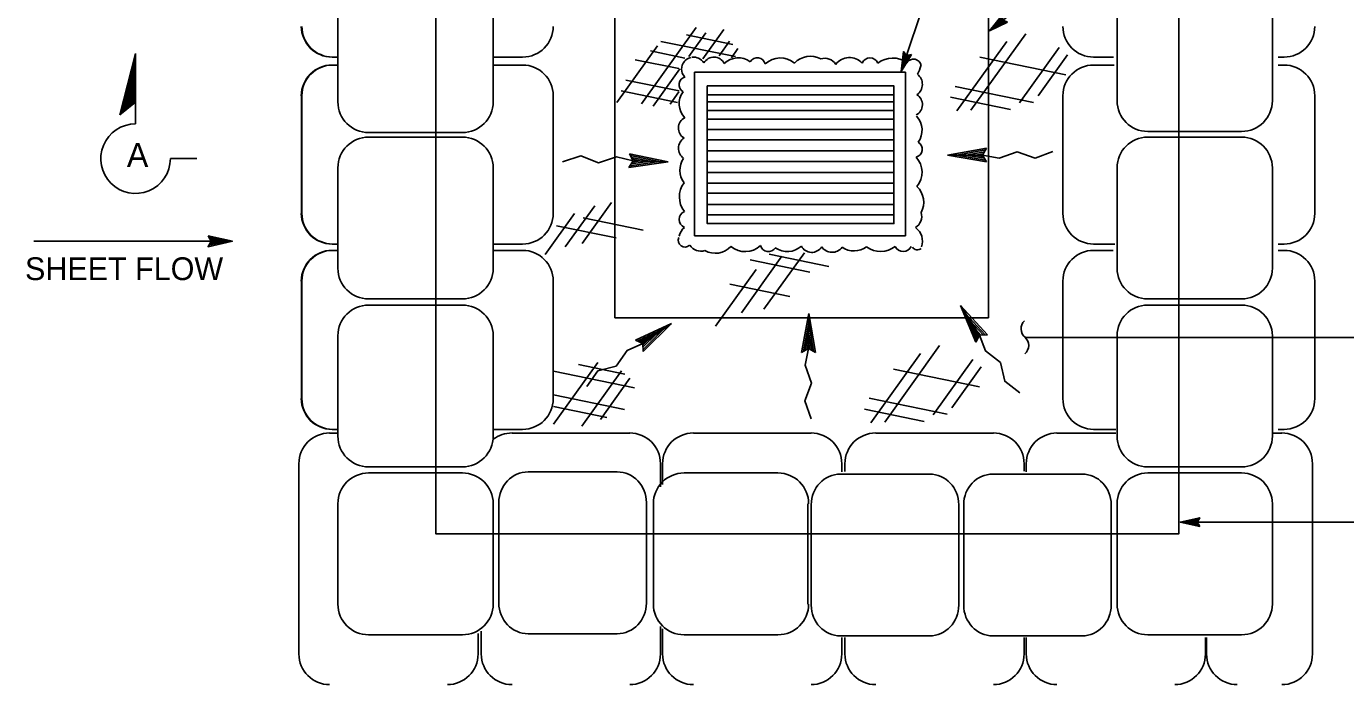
# Model space of a CAD drawing. Extents: x -894 to 866, y -476 to 714.
# Drawn here: x -75.7 to 329.4, y -175.2 to 27.2 of the extents above; entities that cross this region are included whole.
import ezdxf

# ---------------------------------------------------------------- set-up
doc = ezdxf.new("R2010")
doc.units = 0
for name, color, linetype in [('1 Control', 7, 'Continuous'), ('22 Misc Cnst Det', 7, 'Continuous'), ('56 Stage 3 Anno', 7, 'Continuous'), ('57 Undefined', 7, 'Continuous'), ('60 Nongeo Data', 7, 'Continuous'), ('62 AsBuilt Chng', 7, 'Continuous')]:
    doc.layers.add(name, color=color, linetype=linetype)

msp = doc.modelspace()

# ---------------------------------------------------------------- linework, layer by layer
at = {"layer": '1 Control'}
for p, q in [((-19.9, -37.21), (-19.9, -37.21)), ((-12.4, -38.88), (-12.4, -38.88)), ((-19.9, -40.55), (-19.9, -40.55))]:
    msp.add_line(p, q, dxfattribs=at)
msp.add_lwpolyline([(-19.9, -37.21), (-12.4, -38.88), (-19.9, -40.55), (-19.63, -40.1), (-14.14, -38.89), (-19.64, -37.65), (-19.37, -38.1), (-15.85, -38.88), (-19.37, -39.66), (-19.1, -39.22), (-17.58, -38.88), (-19.11, -38.54), (-18.9, -38.88), (-19.9, -40.55), (-18.9, -38.88)], close=True, dxfattribs=at)
at = {"layer": '22 Misc Cnst Det'}
for p, q in [((-42.16, 18.85), (-46.98, -0.05)), ((-42.16, 17.3), (-46.48, 0.36)), ((-42.16, -2.8), (-42.16, 18.85)), ((-42.16, 15.75), (-45.98, 0.76)), ((-42.16, 14.19), (-45.48, 1.17)), ((-42.16, 12.64), (-44.98, 1.57)), ((-42.16, 11.08), (-44.48, 1.98)), ((-42.16, 9.53), (-43.98, 2.38)), ((-42.16, 7.97), (-43.48, 2.79)), ((-42.16, 6.42), (-42.98, 3.19)), ((-42.16, 4.87), (-42.48, 3.59)), ((-42.16, 3.86), (-46.98, -0.05)), ((-31.47, -13.49), (-23.34, -13.49))]:
    msp.add_line(p, q, dxfattribs=at)
msp.add_arc((-42.16, -13.49), 10.69, 90, 0.0005, dxfattribs=at)
at = {"layer": '56 Stage 3 Anno'}
for p, q in [((109.48, -11.96), (121.43, -14.43)), ((110.64, -14.11), (109.48, -11.96)), ((207.13, -12.44), (219.14, -10.26)), ((210, -12.42), (218.81, -10.82)), ((212.86, -12.41), (218.49, -11.4)), ((215.78, -12.4), (218.16, -11.97)), ((219.14, -10.26), (217.92, -12.39)), ((109.35, -16.2), (110.64, -14.11)), ((121.43, -14.43), (109.35, -16.2)), ((118.56, -14.34), (109.7, -15.65)), ((109.79, -12.53), (118.56, -14.34)), ((115.71, -14.26), (110.05, -15.09)), ((110.1, -13.11), (115.71, -14.26)), ((112.78, -14.18), (110.39, -14.53)), ((110.42, -13.69), (112.78, -14.18)), ((219.16, -14.51), (207.13, -12.44)), ((218.83, -13.95), (210, -12.42)), ((218.5, -13.38), (212.86, -12.41)), ((218.16, -12.81), (215.78, -12.4)), ((217.92, -12.39), (219.16, -14.51)), ((215.83, -69.93), (211.18, -58.64)), ((211.18, -58.64), (219.41, -67.66)), ((111.34, -69.31), (122.42, -64.19)), ((122.42, -64.19), (113.76, -72.8)), ((162.35, -73.07), (164.58, -61.07)), ((162.92, -72.75), (164.55, -63.94)), ((164.55, -63.94), (166.04, -72.77)), ((164.58, -61.07), (166.6, -73.11)), ((216.13, -69.35), (212.72, -61.07)), ((212.72, -61.07), (218.76, -67.68)), ((216.43, -68.77), (214.25, -63.48)), ((214.25, -63.48), (218.1, -67.7)), ((111.93, -69.59), (120.06, -65.83)), ((112.53, -69.87), (117.72, -67.46)), ((117.72, -67.46), (113.66, -71.49)), ((120.06, -65.83), (113.71, -72.15)), ((163.49, -72.42), (164.53, -66.79)), ((164.53, -66.79), (165.47, -72.44)), ((216.73, -68.18), (215.81, -65.94)), ((215.81, -65.94), (217.44, -67.73)), ((216.96, -67.75), (215.83, -69.93)), ((219.41, -67.66), (216.96, -67.75)), ((113.56, -70.35), (111.34, -69.31)), ((113.13, -70.15), (115.32, -69.13)), ((113.76, -72.8), (113.56, -70.35)), ((115.32, -69.13), (113.61, -70.84)), ((164.49, -71.86), (162.35, -73.07)), ((164.06, -72.09), (164.5, -69.72)), ((166.6, -73.11), (164.49, -71.86)), ((164.5, -69.72), (164.91, -72.1))]:
    msp.add_line(p, q, dxfattribs=at)
for points in [[(239.55, -11.3), (234.06, -13.31), (228.54, -11.35), (223.05, -13.36), (217.92, -12.39), (207.13, -12.44)], [(88.99, -14.47), (94.55, -12.65), (99.99, -14.8), (105.55, -12.97), (110.64, -14.11), (121.43, -14.43)], [(229.39, -85.49), (224.77, -81.9), (223.49, -76.2), (218.87, -72.61), (216.96, -67.75), (211.18, -58.64)], [(96.37, -83.52), (99.75, -78.75), (105.4, -77.24), (108.79, -72.47), (113.56, -70.35), (122.42, -64.19)], [(165.3, -93.5), (163.36, -87.98), (165.39, -82.49), (163.45, -76.97), (164.49, -71.86), (164.58, -61.07)]]:
    msp.add_lwpolyline(points, dxfattribs=at)
at = {"layer": '57 Undefined'}
for p, q in [((192.91, 13.3), (245.23, 169.92)), ((220.08, 25.81), (329.29, 112.41)), ((220.08, 25.81), (220.08, 25.81)), ((-12.4, -38.88), (-73.37, -38.88)), ((230.96, -68.43), (347.92, -68.43)), ((347.92, -125.21), (278.65, -125.21))]:
    msp.add_line(p, q, dxfattribs=at)
msp.add_lwpolyline([(225.62, 28.48), (220.08, 25.81), (223.96, 30.58), (224.01, 30.17), (221.17, 26.67), (225.23, 28.63), (224.84, 28.78), (222.25, 27.52), (224.06, 29.76), (224.12, 29.34), (223.33, 28.38), (224.46, 28.92), (224.16, 29.04), (223.96, 30.58), (224.16, 29.04)], close=True, dxfattribs=at)
for centre, start, end in [((233.01, -65.81), 131.7958, 232.6062), ((228.84, -70.91), 308.6008, 49.4112)]:
    msp.add_arc(centre, 3.27, start, end, dxfattribs=at)
at = {"layer": '60 Nongeo Data'}
for p, q in [((130.02, 26.83), (113.17, 3.34)), ((127.05, 24.56), (141.23, 21.65)), ((132.94, 25.18), (127.75, 17.93)), ((138.51, 26.26), (131.99, 17.17)), ((231.22, 24.89), (214.37, 1.39)), ((118.12, 21.15), (105.66, 3.76)), ((119.17, 22.56), (142.02, 17.87)), ((140.24, 22.61), (137.04, 18.14)), ((142.82, 20.34), (140.81, 17.54)), ((225.35, 22.48), (210.07, 1.17)), ((241.44, 20.66), (229.26, 3.67)), ((18.18, 17.74), (18.18, 17.74)), ((18.36, 17.74), (18.36, 17.74)), ((111.23, 16.93), (124.63, 14.18)), ((115.92, 19.62), (126.47, 17.45)), ((193.63, 19.41), (193.63, 19.41)), ((196.15, 18.52), (196.15, 18.52)), ((217.11, 17.67), (243.46, 12.26)), ((244.02, 18.4), (234.97, 5.77)), ((252.03, 17.74), (252.03, 17.74)), ((125, 14.1), (116.82, 2.69)), ((192.91, 13.3), (192.91, 13.3)), ((108.37, 10.67), (124.75, 7.31)), ((209.57, 8.73), (233.54, 3.81)), ((106.93, 7.32), (124.23, 3.77)), ((124.7, 7), (121.98, 3.21)), ((133.49, 6.14), (190.66, 6.14)), ((208.12, 5.37), (226.52, 1.6)), ((133.49, 3.93), (190.66, 3.93)), ((133.49, 1.27), (190.66, 1.27)), ((133.49, -1.38), (190.66, -1.38)), ((133.49, -4.48), (190.66, -4.48)), ((133.49, -7.72), (190.66, -7.72)), ((133.49, -11.11), (190.66, -11.11)), ((133.49, -14.36), (190.66, -14.36)), ((133.49, -17.75), (190.66, -17.75)), ((133.49, -21), (190.66, -21)), ((133.49, -24.09), (190.66, -24.09)), ((98.85, -27.95), (89.8, -40.57)), ((104.01, -26.92), (94.96, -39.54)), ((133.49, -27.63), (190.66, -27.63)), ((92.65, -30.36), (83.6, -42.98)), ((95.32, -31.7), (113.72, -35.47)), ((133.49, -30.73), (190.66, -30.73)), ((87.05, -34.1), (105.45, -37.88)), ((156.34, -43.45), (143.87, -60.84)), ((163.22, -42.42), (150.76, -59.8)), ((152.37, -42.85), (170.77, -46.62)), ((252.03, -41.68), (252.03, -41.68)), ((148.42, -47.58), (135.95, -64.96)), ((146.52, -44.56), (164.92, -48.34)), ((140.32, -52.12), (158.72, -55.9)), ((242.59, -51.12), (242.59, -51.12)), ((204.73, -70.98), (187.88, -94.48)), ((99.75, -76.19), (86.18, -95.12)), ((93.86, -76.81), (108.04, -79.72)), ((198.87, -73.38), (183.59, -94.69)), ((214.96, -75.21), (202.77, -92.2)), ((86.18, -78.85), (111.01, -83.94)), ((107.05, -78.76), (94.87, -95.75)), ((190.63, -78.2), (216.98, -83.61)), ((217.54, -77.47), (208.49, -90.09)), ((109.63, -81.02), (100.59, -93.64)), ((86.18, -86.11), (108, -90.59)), ((183.08, -87.14), (207.06, -92.06)), ((242.59, -87.27), (242.59, -87.27)), ((86.18, -89.68), (102.54, -93.04)), ((181.64, -90.49), (200.04, -94.27)), ((252.03, -96.71), (252.03, -96.71)), ((129.12, -97.83), (129.12, -97.83)), ((165.27, -97.83), (165.27, -97.83)), ((185.11, -97.83), (185.11, -97.83)), ((221.26, -97.83), (221.26, -97.83)), ((240.79, -97.83), (240.79, -97.83)), ((119.68, -107.26), (119.68, -107.26)), ((174.71, -107.26), (174.71, -107.26)), ((175.67, -107.26), (175.67, -107.26)), ((230.7, -107.26), (230.7, -107.26)), ((231.35, -107.26), (231.35, -107.26)), ((278.65, -125.21), (278.65, -125.21)), ((284.65, -123.88), (284.65, -123.88)), ((284.65, -126.55), (284.65, -126.55))]:
    msp.add_line(p, q, dxfattribs=at)
for points in [[(50.03, 101.29), (278.22, 101.29), (278.22, -128.78), (50.03, -128.78)], [(196.15, 18.52), (192.91, 13.3), (193.63, 19.41), (193.9, 19.09), (193.36, 14.62), (195.75, 18.44), (195.34, 18.36), (193.82, 15.91), (194.16, 18.77), (194.42, 18.45), (194.28, 17.21), (194.94, 18.28), (194.62, 18.21), (193.63, 19.41), (194.62, 18.21)], [(129.5, 13.09), (194.26, 13.09), (194.26, -37.2), (129.5, -37.2)], [(133.41, 8.86), (190.73, 8.86), (190.73, -33.45), (133.41, -33.45)], [(284.65, -126.55), (278.65, -125.21), (284.65, -123.88), (284.44, -124.23), (280.04, -125.21), (284.44, -126.19), (284.23, -125.84), (281.42, -125.21), (284.23, -124.59), (284.01, -124.94), (282.8, -125.21), (284.02, -125.48), (283.85, -125.21), (284.65, -123.88), (283.85, -125.21)]]:
    msp.add_lwpolyline(points, close=True, dxfattribs=at)
for points in [[(19.96, 3.97), (19.96, 34.83)], [(67.65, 34.83), (67.65, 3.97)], [(259.23, 4.3), (259.23, 35.16)], [(306.92, 35.16), (306.92, 4.3)], [(19.96, 17.74), (18.18, 17.74)], [(18.18, 17.74), (19.96, 17.74)], [(20.14, 17.74), (18.36, 17.74)], [(18.36, 17.74), (20.14, 17.74)], [(76.67, 17.74), (67.65, 17.74)], [(252.03, 17.74), (258.16, 17.74)], [(308.74, 17.74), (310.52, 17.74)], [(310.52, 17.74), (308.74, 17.74)], [(18.18, 15.29), (19.96, 15.29)], [(18.36, 15.29), (20.14, 15.29)], [(67.65, 15.29), (76.67, 15.29)], [(258.3, 15.29), (252.03, 15.29)], [(310.52, 15.29), (308.74, 15.29)], [(8.75, -30.3), (8.75, 5.85)], [(8.93, -30.3), (8.93, 5.85)], [(86.11, 5.85), (86.11, -30.3)], [(242.59, 5.85), (242.59, -30.3)], [(319.95, -30.3), (319.95, 5.85)], [(58.21, -5.47), (29.4, -5.47)], [(29.4, -6.87), (58.21, -6.87)], [(297.48, -5.14), (268.67, -5.14)], [(268.67, -6.87), (297.48, -6.87)], [(19.96, -47.17), (19.96, -16.31)], [(67.65, -16.31), (67.65, -47.17)], [(259.23, -47.17), (259.23, -16.31)], [(306.92, -16.31), (306.92, -47.17)], [(19.96, -39.74), (18.18, -39.74)], [(20.14, -39.74), (18.36, -39.74)], [(76.67, -39.74), (67.65, -39.74)], [(252.03, -39.74), (258.59, -39.74)], [(308.74, -39.74), (310.52, -39.74)], [(18.18, -41.68), (19.96, -41.68)], [(18.36, -41.68), (20.14, -41.68)], [(67.65, -41.68), (76.67, -41.68)], [(258.02, -41.68), (252.03, -41.68)], [(310.52, -41.68), (308.74, -41.68)], [(8.75, -87.27), (8.75, -51.12)], [(8.93, -87.27), (8.93, -51.12)], [(86.11, -51.12), (86.11, -87.27)], [(242.59, -51.12), (242.59, -87.27)], [(319.95, -87.27), (319.95, -51.12)], [(58.21, -56.61), (29.4, -56.61)], [(297.48, -56.61), (268.67, -56.61)], [(29.4, -58.5), (58.21, -58.5)], [(268.67, -58.5), (297.48, -58.5)], [(19.96, -98.8), (19.96, -67.94)], [(67.65, -67.94), (67.65, -98.8)], [(259.23, -98.8), (259.23, -67.94)], [(306.92, -67.94), (306.92, -98.8)], [(19.96, -96.71), (18.18, -96.71)], [(20.14, -96.71), (18.36, -96.71)], [(76.67, -96.71), (67.65, -96.71)], [(252.03, -96.71), (258.88, -96.71)], [(308.74, -96.71), (310.52, -96.71)], [(20.08, -97.83), (17.43, -97.83)], [(109.59, -97.83), (73.44, -97.83)], [(165.27, -97.83), (129.12, -97.83)], [(221.26, -97.83), (185.11, -97.83)], [(258.81, -97.83), (240.79, -97.83)], [(309.8, -97.83), (307.03, -97.83)], [(8, -107.26), (8, -165.75)], [(58.21, -108.23), (29.4, -108.23)], [(119.03, -114.39), (119.03, -107.26)], [(119.68, -107.26), (119.68, -113.69)], [(174.71, -109.8), (174.71, -107.26)], [(175.67, -107.26), (175.67, -109.69)], [(230.7, -109.59), (230.7, -107.26)], [(231.35, -107.26), (231.35, -109.77)], [(297.48, -108.23), (268.67, -108.23)], [(319.24, -165.75), (319.24, -107.26)], [(29.4, -110.12), (58.21, -110.12)], [(78.36, -109.79), (105.73, -109.79)], [(126.28, -110.12), (155.09, -110.12)], [(174.3, -110.46), (201.67, -110.46)], [(221.11, -110.46), (248.48, -110.46)], [(268.67, -110.12), (297.48, -110.12)], [(19.96, -150.42), (19.96, -119.56)], [(67.65, -119.56), (67.65, -150.42)], [(69.39, -150.09), (69.39, -119.23)], [(114.69, -119.23), (114.69, -150.09)], [(116.84, -150.42), (116.84, -119.56)], [(164.24, -150.42), (164.24, -119.56)], [(165.33, -150.75), (165.33, -119.89)], [(210.64, -119.89), (210.64, -150.75)], [(212.14, -150.75), (212.14, -119.89)], [(257.45, -119.89), (257.45, -150.75)], [(259.23, -150.42), (259.23, -119.56)], [(306.92, -119.56), (306.92, -150.42)], [(119.03, -165.75), (119.03, -157.35)], [(58.21, -159.86), (29.4, -159.86)], [(63.02, -165.75), (63.02, -159.42)], [(64, -158.76), (64, -165.75)], [(105.73, -159.53), (78.36, -159.53)], [(119.68, -158.06), (119.68, -165.75)], [(155.09, -159.86), (126.28, -159.86)], [(201.67, -160.19), (174.3, -160.19)], [(174.71, -165.75), (174.71, -160.74)], [(175.67, -160.74), (175.67, -165.75)], [(248.48, -160.19), (221.11, -160.19)], [(230.7, -165.75), (230.7, -160.74)], [(231.35, -160.74), (231.35, -165.75)], [(297.48, -159.86), (268.67, -159.86)], [(286.38, -165.75), (286.38, -160.74)], [(286.73, -160.74), (286.73, -165.75)], [(286.73, -160.74), (286.73, -165.75)]]:
    msp.add_lwpolyline(points, dxfattribs=at)
for centre, radius, start, end in [((18.18, 27.18), 9.44, 180, 270), ((18.18, 27.18), 9.44, 180, 270), ((18.18, 27.18), 9.44, 180, 270), ((18.36, 27.18), 9.44, 180, 270), ((18.36, 27.18), 9.44, 180, 270), ((18.36, 27.18), 9.44, 180, 270), ((76.67, 27.18), 9.44, 270, 0), ((252.03, 27.18), 9.44, 180, 270), ((310.52, 27.18), 9.44, 270, 0), ((310.52, 27.18), 9.44, 270, 0), ((310.52, 27.18), 9.44, 270, 0), ((128.9, 14.06), 3.41, 137.0454, 222.9546), ((129.18, 13.87), 3.83, 101.8237, 143.3403), ((129.18, 13.87), 3.83, 33.6905, 97.7757), ((135.42, 14.17), 3.55, 27.0211, 149.1913), ((142.91, 11.13), 6.36, 54.5002, 132.8354), ((148.75, 15.03), 2.5, 14.0578, 149.3233), ((155.85, 10.68), 6.81, 49.9986, 133.3536), ((165.06, 11.36), 6.63, 61.3634, 136.8458), ((169.44, 13.32), 4.04, 32.3474, 107.3796), ((177.06, 12.4), 5.21, 42.1292, 143.705), ((183.36, 14.78), 2.68, 24.5196, 155.4804), ((190.29, 10.14), 7.3, 53.3979, 127.9353), ((196.69, 14.69), 2.42, 7.9172, 147.5353), ((18.18, 5.85), 9.44, 90, 180), ((18.36, 5.85), 9.44, 90, 180), ((76.67, 5.85), 9.44, 0, 90), ((195.62, 9.36), 3.83, 303.6905, 53.3403), ((192.58, 16.08), 6.46, 325.656, 351.2205), ((252.03, 5.85), 9.44, 90, 180), ((310.52, 5.85), 9.44, 0, 90), ((127.24, 9.24), 2.5, 104.0578, 239.3233), ((131.14, 3.4), 6.36, 144.5002, 222.8354), ((195.92, 3.13), 3.55, 297.0211, 59.1913), ((268.67, 4.3), 9.44, 180, 270), ((297.48, 4.3), 9.44, 270, 0), ((29.4, 3.97), 9.44, 180, 270), ((58.21, 3.97), 9.44, 270, 0), ((128.09, -4.08), 3.55, 117.0211, 239.1913), ((193, -4.75), 6.36, 324.5002, 42.8354), ((29.4, -16.31), 9.44, 90, 180), ((58.21, -16.31), 9.44, 0, 90), ((128.4, -10.32), 3.83, 123.6905, 233.3403), ((268.67, -16.31), 9.44, 90, 180), ((297.48, -16.31), 9.44, 0, 90), ((196.9, -10.59), 2.5, 284.0578, 59.3233), ((131.44, -17.04), 6.46, 145.656, 216.6973), ((192.55, -17.69), 6.81, 319.9986, 43.3536), ((132.12, -25.24), 7.3, 143.3979, 217.9353), ((193.24, -26.9), 6.63, 331.3634, 46.8458), ((18.18, -30.3), 9.44, 180, 270), ((18.36, -30.3), 9.44, 180, 270), ((76.67, -30.3), 9.44, 270, 0), ((127.48, -32.17), 2.68, 114.5196, 245.4804), ((195.2, -31.29), 4.04, 302.3474, 17.3796), ((252.03, -30.3), 9.44, 180, 270), ((310.52, -30.3), 9.44, 270, 0), ((129.86, -38.47), 5.21, 132.1292, 167.3432), ((194.28, -38.9), 5.21, 341.0585, 53.705), ((126.51, -38.66), 2.04, 154.4139, 315.1102), ((131.46, -37.91), 4.04, 212.3474, 287.3796), ((135.84, -35.95), 6.63, 241.3634, 316.8458), ((145.05, -35.27), 6.81, 229.9986, 313.3536), ((152.15, -39.61), 2.5, 194.0578, 329.3233), ((157.99, -35.71), 6.36, 234.5002, 312.8354), ((165.48, -38.76), 3.55, 207.0211, 329.1913), ((186.64, -34.73), 7.3, 233.3979, 307.9353), ((193.56, -39.37), 2.68, 204.5196, 335.4804), ((18.18, -51.12), 9.44, 90, 180), ((18.36, -51.12), 9.44, 90, 180), ((76.67, -51.12), 9.44, 0, 90), ((171.72, -38.45), 3.83, 213.6905, 323.3403), ((178.43, -35.41), 6.46, 235.656, 306.6973), ((197.89, -39.79), 1.75, 210.6418, 313.085), ((252.03, -51.12), 9.44, 90, 180), ((310.52, -51.12), 9.44, 0, 90), ((29.4, -47.17), 9.44, 180, 270), ((58.21, -47.17), 9.44, 270, 0), ((268.67, -47.17), 9.44, 180, 270), ((297.48, -47.17), 9.44, 270, 0), ((29.4, -67.94), 9.44, 90, 180), ((58.21, -67.94), 9.44, 0, 90), ((268.67, -67.94), 9.44, 90, 180), ((297.48, -67.94), 9.44, 0, 90), ((18.18, -87.27), 9.44, 180, 270), ((18.36, -87.27), 9.44, 180, 270), ((76.67, -87.27), 9.44, 270, 0), ((252.03, -87.27), 9.44, 180, 270), ((310.52, -87.27), 9.44, 270, 0), ((17.43, -107.26), 9.44, 90, 180), ((29.4, -98.8), 9.44, 180, 270), ((58.21, -98.8), 9.44, 270, 0), ((73.44, -107.26), 9.44, 90, 127.4626), ((109.59, -107.26), 9.44, 0, 90), ((129.12, -107.26), 9.44, 90, 180), ((165.27, -107.26), 9.44, 0, 90), ((185.11, -107.26), 9.44, 90, 180), ((221.26, -107.26), 9.44, 0, 90), ((240.79, -107.26), 9.44, 90, 180), ((268.67, -98.8), 9.44, 180, 270), ((297.48, -98.8), 9.44, 270, 0), ((309.8, -107.26), 9.44, 0, 90), ((29.4, -119.56), 9.44, 90, 180), ((58.21, -119.56), 9.44, 0, 90), ((126.28, -119.56), 9.44, 90, 180), ((155.09, -119.56), 9.44, 0, 90), ((268.67, -119.56), 9.44, 90, 180), ((297.48, -119.56), 9.44, 0, 90), ((29.4, -150.42), 9.44, 180, 270), ((58.21, -150.42), 9.44, 270, 0), ((126.28, -150.42), 9.44, 180, 270), ((155.09, -150.42), 9.44, 270, 0), ((268.67, -150.42), 9.44, 180, 270), ((297.48, -150.42), 9.44, 270, 0), ((17.43, -165.75), 9.44, 180, 270), ((53.58, -165.75), 9.44, 270, 0), ((73.44, -165.75), 9.44, 180, 270), ((109.59, -165.75), 9.44, 270, 0), ((129.12, -165.75), 9.44, 180, 270), ((165.27, -165.75), 9.44, 270, 0), ((185.11, -165.75), 9.44, 180, 270), ((221.26, -165.75), 9.44, 270, 0), ((240.79, -165.75), 9.44, 180, 270), ((276.94, -165.75), 9.44, 270, 0), ((296.16, -165.75), 9.44, 180, 270), ((296.16, -165.75), 9.44, 180, 270), ((309.8, -165.75), 9.44, 270.2475, 0)]:
    msp.add_arc(centre, radius, start, end, dxfattribs=at)
for centre, major_axis, start_param, end_param in [((78.36, -119.23), (0, -9.44), 3.141593, 4.712389), ((105.73, -119.23), (0, 9.44), 4.712389, 6.283185), ((174.3, -119.89), (0, -9.44), 3.141593, 4.712389), ((201.67, -119.89), (0, 9.44), 4.712389, 6.283185), ((221.11, -119.89), (0, -9.44), 3.141593, 4.712389), ((248.48, -119.89), (0, 9.44), 4.712389, 6.283185), ((78.36, -150.09), (0, -9.44), 4.712389, 6.283185), ((105.73, -150.09), (0, -9.44), 0, 1.570796), ((174.3, -150.75), (0, -9.44), 4.712389, 6.283185), ((201.67, -150.75), (0, -9.44), 0, 1.570796), ((221.11, -150.75), (0, -9.44), 4.712389, 6.283185), ((248.48, -150.75), (0, -9.44), 0, 1.570796)]:
    msp.add_ellipse(centre, major_axis=major_axis, ratio=0.95, start_param=start_param, end_param=end_param, dxfattribs=at)
at = {"layer": '62 AsBuilt Chng'}
msp.add_lwpolyline([(105.02, 37.65), (219.72, 37.65), (219.72, -62.39), (105.02, -62.39)], close=True, dxfattribs=at)

# ---------------------------------------------------------------- texts
at = {"layer": '57 Undefined'}
for s, height, p in [('A', 7.39, (-44.83, -16.05)), ('SHEET FLOW', 7, (-76.11, -50.82))]:
    msp.add_text(s, height=height, dxfattribs=at).set_placement(p)

doc.saveas('drawing.dxf')
